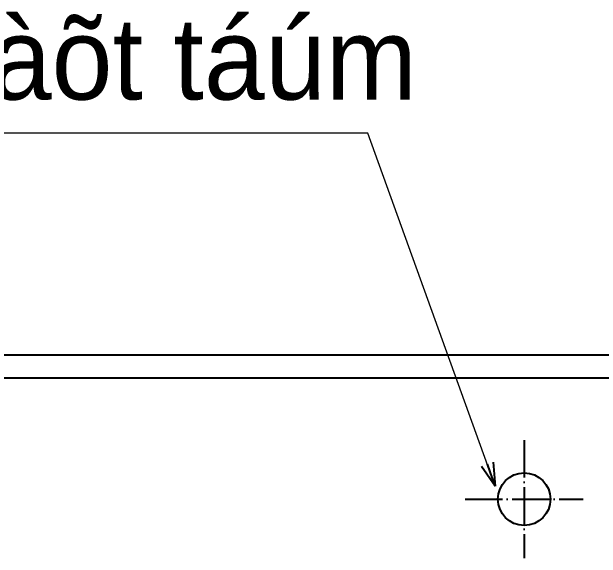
# Model space of a CAD drawing. Header units: inches. Extents: x -246336 to 136055, y -106871 to 69513.
# Drawn here: x -162853.6 to -162476, y -45030.1 to -44680.3 of the extents above; entities that cross this region are included whole.
import ezdxf

# ---------------------------------------------------------------- set-up
doc = ezdxf.new("R2010")
doc.units = ezdxf.units.IN
doc.header["$MEASUREMENT"] = 0
doc.linetypes.add('ACAD_ISO04W100', pattern=[30, 24, -3, 0, -3])
doc.linetypes.add('HIDDEN', pattern=[0.375, 0.25, -0.125])
doc.layers.add('DKhuat', color=4, linetype='HIDDEN')
doc.layers.add('DTam', color=1, linetype='ACAD_ISO04W100')
doc.styles.get("Standard").update_dxf_attribs({"font": 'VNTIME_0.TTF', "height": 86})
doc.styles.add('Th', font='Vswicoln.ttf', dxfattribs={"height": 25})
doc.dimstyles.get("Standard").update_dxf_attribs({"dimtxt": 0.18, "dimasz": 15, "dimexe": 10, "dimexo": 10, "dimgap": 0.09, "dimtad": 0, "dimtih": 1, "dimtoh": 1, "dimdec": 0, "dimzin": 0, "dimdsep": 32, "dimtxsty": 'Standard', "dimblk": 'OBLIQUE', "dimcen": 15, "dimdle": 10, "dimclrd": 3, "dimclre": 3, "dimclrt": 3, "dimadec": 0, "dimazin": 0, "dimtfac": 1, "dimtdec": 0, "dimtofl": 0, "dimtmove": 0, "dimatfit": 3, "dimldrblk": 'OPEN30', "dimfxl": 1, "dimtolj": 1, "dimtzin": 0, "dimlwd": 0, "dimlwe": 0, "dimarcsym": 0})

# ---------------------------------------------------------------- blocks, each defined once
blk = doc.blocks.new('_Open30')
at = {"color": 0, "linetype": 'ByBlock', "lineweight": -2}
for p, q in [((-1, 0.268), (0, 0)), ((0, 0), (-1, -0.268)), ((0, 0), (-1, 0))]:
    blk.add_line(p, q, dxfattribs=at)

msp = doc.modelspace()

# ---------------------------------------------------------------- linework, layer by layer
msp.add_line((-164982.332, -44899.897), (-162420.332, -44899.897))
msp.add_circle((-162525.332, -44992.297), 16.8)
at = {"layer": 'DKhuat'}
msp.add_line((-164982.332, -44914.597), (-162420.332, -44914.597), dxfattribs=at)
at = {"layer": 'DTam'}
for p, q in [((-162525.332, -44954.497), (-162525.332, -45030.097)), ((-162563.132, -44992.297), (-162487.532, -44992.297))]:
    msp.add_line(p, q, dxfattribs=at)

# ---------------------------------------------------------------- texts
at = {"insert": (-163194.839, -44683.961), "char_height": 52.5, "width": 679.5978, "attachment_point": 1, "style": 'Th'}
msp.add_mtext('Läù {\\fSymbol|b0|i0|c2|p18;Æ}16 bàõt táúm bàõt sæï', dxfattribs=at)

# ---------------------------------------------------------------- leaders
msp.add_leader([(-162543.831, -44984.056), (-162625.458, -44757.999), (-163194.043, -44757.999)], dimstyle='Standard', override={"dimgap": 5, "dimtad": 0})

doc.saveas('drawing.dxf')
